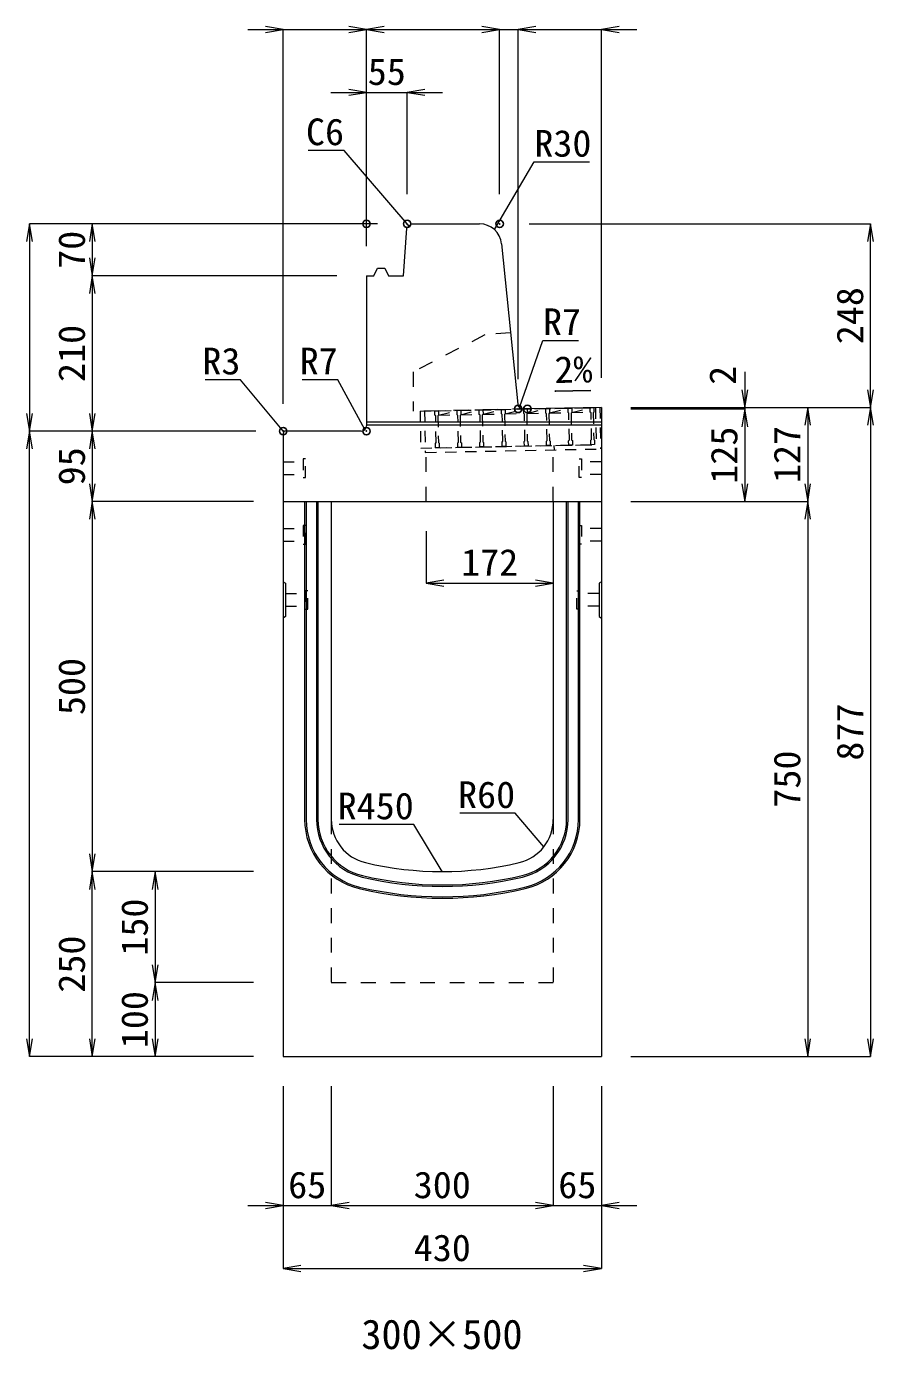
# Model space of a CAD drawing. Units: millimetres at full size; some dimension numbers follow another scale. Extents: x -18734 to 51600, y -18820 to 17820.
# Drawn here: x -14996 to -13852, y 7151 to 8938 of the extents above; entities that cross this region are included whole.
import ezdxf
from ezdxf.enums import TextEntityAlignment as Align

# ---------------------------------------------------------------- set-up
doc = ezdxf.new("R2010")
doc.units = ezdxf.units.MM
doc.header["$LTSCALE"] = 20
doc.header["$PDMODE"] = 32
doc.header["$PDSIZE"] = 10
doc.linetypes.add('USER1', pattern=[2, 1, -1])
doc.linetypes.add('USER2', pattern=[1.35, 0.75, -0.6])
for name, color, linetype, lineweight in [('インサート', 3, 'USER2', 9), ('グレーチング', 7, 'USER2', 5), ('受枠', 3, 'USER2', 9), ('寸法線', 7, 'Continuous', 13), ('引出線', 4, 'Continuous', 13), ('本体', 2, 'Continuous', 13), ('目地', 132, 'Continuous', 5)]:
    doc.layers.add(name, color=color, linetype=linetype, lineweight=lineweight)
doc.layers.add('作業エリア', color=11, linetype='Continuous')
doc.layers.add('文字', color=7, linetype='Continuous')
doc.styles.add('ＭＳ 明朝', font='')
doc.styles.get('ＭＳ 明朝').set_extended_font_data('MS Mincho')

# ---------------------------------------------------------------- blocks, each defined once
blk = doc.blocks.new('open_arrow')
at = {"color": 0, "linetype": 'Continuous', "lineweight": -2}
blk.add_lwpolyline([(7.5, 1.25), (0, 0), (7.5, -1.25)], dxfattribs=at)

msp = doc.modelspace()

# ---------------------------------------------------------------- linework, layer by layer
at = {"layer": 'インサート'}
for p, q in [((-14649.44, 8350.08), (-14622.44, 8350.08)), ((-14649.44, 8350.08), (-14649.44, 8333.08)), ((-14619.44, 8354.08), (-14622.44, 8354.08)), ((-14622.44, 8354.08), (-14622.44, 8329.08)), ((-14619.44, 8329.08), (-14619.44, 8354.08)), ((-14249.44, 8354.08), (-14246.44, 8354.08)), ((-14249.44, 8329.08), (-14249.44, 8354.08)), ((-14246.44, 8354.08), (-14246.44, 8329.08)), ((-14219.44, 8350.08), (-14246.44, 8350.08)), ((-14219.44, 8350.08), (-14219.44, 8333.08)), ((-14649.44, 8333.08), (-14622.44, 8333.08)), ((-14622.44, 8329.08), (-14619.44, 8329.08)), ((-14246.44, 8329.08), (-14249.44, 8329.08)), ((-14219.44, 8333.08), (-14246.44, 8333.08)), ((-14649.44, 8260.08), (-14622.44, 8260.08)), ((-14649.44, 8260.08), (-14649.44, 8243.08)), ((-14619.44, 8264.08), (-14622.44, 8264.08)), ((-14622.44, 8264.08), (-14622.44, 8239.08)), ((-14619.44, 8239.08), (-14619.44, 8264.08)), ((-14249.44, 8264.08), (-14246.44, 8264.08)), ((-14249.44, 8239.08), (-14249.44, 8264.08)), ((-14246.44, 8264.08), (-14246.44, 8239.08)), ((-14219.44, 8260.08), (-14246.44, 8260.08)), ((-14219.44, 8260.08), (-14219.44, 8243.08)), ((-14649.44, 8243.08), (-14622.44, 8243.08)), ((-14219.44, 8243.08), (-14246.44, 8243.08)), ((-14622.44, 8239.08), (-14619.44, 8239.08)), ((-14246.44, 8239.08), (-14249.44, 8239.08)), ((-14646.24, 8172.08), (-14619.24, 8172.08)), ((-14646.24, 8172.08), (-14646.24, 8155.08)), ((-14616.24, 8176.08), (-14619.24, 8176.08)), ((-14619.24, 8176.08), (-14619.24, 8151.08)), ((-14616.24, 8151.08), (-14616.24, 8176.08)), ((-14252.64, 8176.08), (-14249.64, 8176.08)), ((-14252.64, 8151.08), (-14252.64, 8176.08)), ((-14249.64, 8176.08), (-14249.64, 8151.08)), ((-14222.64, 8172.08), (-14249.64, 8172.08)), ((-14222.64, 8172.08), (-14222.64, 8155.08)), ((-14646.24, 8155.08), (-14619.24, 8155.08)), ((-14619.24, 8151.08), (-14616.24, 8151.08)), ((-14249.64, 8151.08), (-14252.64, 8151.08)), ((-14222.64, 8155.08), (-14249.64, 8155.08))]:
    msp.add_line(p, q, dxfattribs=at)
at = {"layer": 'グレーチング'}
for p, q in [((-14444.51, 8419.07), (-14229.56, 8423.37)), ((-14439.39, 8413.18), (-14414.52, 8419.67)), ((-14409.4, 8413.78), (-14384.53, 8420.27)), ((-14379.41, 8414.37), (-14354.53, 8420.87)), ((-14349.41, 8414.97), (-14324.54, 8421.47)), ((-14319.42, 8415.57), (-14294.54, 8422.07)), ((-14289.42, 8416.17), (-14264.55, 8422.67)), ((-14259.43, 8416.77), (-14234.56, 8423.27)), ((-14439.39, 8413.18), (-14414.4, 8413.68)), ((-14409.4, 8413.78), (-14384.41, 8414.27)), ((-14379.41, 8414.37), (-14354.41, 8414.87)), ((-14349.41, 8414.97), (-14324.42, 8415.47)), ((-14319.42, 8415.57), (-14294.42, 8416.07)), ((-14289.42, 8416.17), (-14264.43, 8416.67)), ((-14259.43, 8416.77), (-14234.44, 8417.27)), ((-14443.51, 8369.08), (-14228.56, 8373.38))]:
    msp.add_line(p, q, dxfattribs=at)
for points in [[(-14444.51, 8419.07), (-14439.51, 8419.17), (-14439.39, 8413.18), (-14440.37, 8412.16), (-14439.65, 8376.16), (-14438.64, 8375.18), (-14438.52, 8369.18), (-14443.51, 8369.08), (-14443.63, 8375.08), (-14442.65, 8376.1), (-14443.37, 8412.1), (-14444.39, 8413.08)], [(-14414.52, 8419.67), (-14409.52, 8419.77), (-14409.4, 8413.78), (-14410.38, 8412.76), (-14409.66, 8376.76), (-14408.64, 8375.78), (-14408.52, 8369.78), (-14413.52, 8369.68), (-14413.64, 8375.68), (-14412.66, 8376.7), (-14413.38, 8412.7), (-14414.4, 8413.68)], [(-14384.53, 8420.27), (-14379.53, 8420.37), (-14379.41, 8414.37), (-14380.39, 8413.36), (-14379.67, 8377.36), (-14378.65, 8376.38), (-14378.53, 8370.38), (-14383.53, 8370.28), (-14383.65, 8376.28), (-14382.67, 8377.3), (-14383.39, 8413.3), (-14384.41, 8414.27)], [(-14354.53, 8420.87), (-14349.53, 8420.97), (-14349.41, 8414.97), (-14350.39, 8413.95), (-14349.67, 8377.96), (-14348.65, 8376.98), (-14348.53, 8370.98), (-14353.53, 8370.88), (-14353.65, 8376.88), (-14352.67, 8377.9), (-14353.39, 8413.9), (-14354.41, 8414.87)], [(-14324.54, 8421.47), (-14319.54, 8421.57), (-14319.42, 8415.57), (-14320.4, 8414.55), (-14319.68, 8378.56), (-14318.66, 8377.58), (-14318.54, 8371.58), (-14323.54, 8371.48), (-14323.66, 8377.48), (-14322.68, 8378.5), (-14323.4, 8414.49), (-14324.42, 8415.47)], [(-14294.54, 8422.07), (-14289.54, 8422.17), (-14289.42, 8416.17), (-14290.4, 8415.15), (-14289.68, 8379.16), (-14288.67, 8378.18), (-14288.55, 8372.18), (-14293.54, 8372.08), (-14293.66, 8378.08), (-14292.68, 8379.1), (-14293.4, 8415.09), (-14294.42, 8416.07)], [(-14264.55, 8422.67), (-14259.55, 8422.77), (-14259.43, 8416.77), (-14260.41, 8415.75), (-14259.69, 8379.76), (-14258.67, 8378.78), (-14258.55, 8372.78), (-14263.55, 8372.68), (-14263.67, 8378.68), (-14262.69, 8379.7), (-14263.41, 8415.69), (-14264.43, 8416.67)], [(-14234.56, 8423.27), (-14229.56, 8423.37), (-14229.44, 8417.37), (-14230.42, 8416.35), (-14229.7, 8380.36), (-14228.68, 8379.38), (-14228.56, 8373.38), (-14233.56, 8373.28), (-14233.68, 8379.28), (-14232.7, 8380.3), (-14233.42, 8416.29), (-14234.44, 8417.27)]]:
    msp.add_lwpolyline(points, close=True, dxfattribs=at)
at = {"layer": '作業エリア'}
for p in [(-14536.94, 8671.58), (-14481.94, 8671.58), (-14356.94, 8671.58), (-14331.94, 8421.58), (-14319.44, 8421.58), (-14649.44, 8391.58), (-14536.94, 8391.58)]:
    msp.add_point(p, dxfattribs=at)
at = {"layer": '受枠'}
for p, q in [((-14464.51, 8418.67), (-14221.56, 8423.53)), ((-14464.51, 8418.67), (-14463.51, 8368.68)), ((-14458.51, 8418.79), (-14457.39, 8362.81)), ((-14227.56, 8423.41), (-14226.56, 8373.42)), ((-14221.56, 8423.53), (-14220.44, 8367.54)), ((-14463.51, 8368.68), (-14226.56, 8373.42)), ((-14457.39, 8362.81), (-14220.44, 8367.54)), ((-14283.55, 8372.28), (-14283.43, 8366.28))]:
    msp.add_line(p, q, dxfattribs=at)
at = {"layer": '寸法線'}
for p, q in [((-14697.44, 8934.27), (-14536.94, 8934.27)), ((-14649.44, 8428.58), (-14649.44, 8934.27)), ((-14536.94, 8934.27), (-14356.94, 8934.27)), ((-14536.94, 8641.58), (-14536.94, 8934.27)), ((-14536.94, 8641.58), (-14536.94, 8934.27)), ((-14404.94, 8934.27), (-14283.94, 8934.27)), ((-14356.94, 8711.58), (-14356.94, 8934.27)), ((-14356.94, 8711.58), (-14356.94, 8934.27)), ((-14331.94, 8461.58), (-14331.94, 8934.27)), ((-14331.94, 8934.27), (-14171.44, 8934.27)), ((-14331.94, 8461.58), (-14331.94, 8934.27)), ((-14219.44, 8463.58), (-14219.44, 8934.27)), ((-14584.94, 8849.27), (-14433.94, 8849.27)), ((-14536.94, 8641.58), (-14536.94, 8849.27)), ((-14481.94, 8711.58), (-14481.94, 8849.27)), ((-14992.38, 8671.58), (-14992.38, 8391.58)), ((-14521.94, 8671.58), (-14992.38, 8671.58)), ((-14907.38, 8671.58), (-14907.38, 8601.58)), ((-14521.94, 8671.58), (-14907.38, 8671.58)), ((-14316.94, 8671.58), (-13855.66, 8671.58)), ((-13855.66, 8423.58), (-13855.66, 8671.58)), ((-14576.94, 8601.58), (-14907.38, 8601.58)), ((-14907.38, 8601.58), (-14907.38, 8391.58)), ((-14576.94, 8601.58), (-14907.38, 8601.58)), ((-14025.66, 8471.58), (-14025.66, 8373.58)), ((-14179.44, 8423.58), (-14025.66, 8423.58)), ((-14179.44, 8423.58), (-13940.66, 8423.58)), ((-14179.44, 8423.58), (-13855.66, 8423.58)), ((-14179.44, 8423.58), (-13855.66, 8423.58)), ((-14179.44, 8421.58), (-14025.66, 8421.58)), ((-14179.44, 8421.58), (-14025.66, 8421.58)), ((-14025.66, 8421.58), (-14025.66, 8296.58)), ((-13940.66, 8423.58), (-13940.66, 8296.58)), ((-13855.66, 8423.58), (-13855.66, 7546.58)), ((-14686.44, 8391.58), (-14992.38, 8391.58)), ((-14992.38, 7546.58), (-14992.38, 8391.58)), ((-14686.44, 8391.58), (-14992.38, 8391.58)), ((-14907.38, 8391.58), (-14907.38, 8296.58)), ((-14686.44, 8391.58), (-14907.38, 8391.58)), ((-14689.44, 8391.58), (-14907.38, 8391.58)), ((-14689.44, 8296.58), (-14907.38, 8296.58)), ((-14907.38, 8296.58), (-14907.38, 7796.58)), ((-14689.44, 8296.58), (-14907.38, 8296.58)), ((-14179.44, 8296.58), (-14025.66, 8296.58)), ((-14179.44, 8296.58), (-13940.66, 8296.58)), ((-14179.44, 8296.58), (-13940.66, 8296.58)), ((-13940.66, 8296.58), (-13940.66, 7546.58)), ((-14456.44, 8256.58), (-14456.44, 8186.35)), ((-14456.44, 8186.35), (-14284.44, 8186.35)), ((-14689.44, 7796.58), (-14907.38, 7796.58)), ((-14907.38, 7546.58), (-14907.38, 7796.58)), ((-14689.44, 7796.58), (-14907.38, 7796.58)), ((-14822.38, 7796.58), (-14822.38, 7646.58)), ((-14689.44, 7796.58), (-14822.38, 7796.58)), ((-14689.44, 7646.58), (-14822.38, 7646.58)), ((-14822.38, 7646.58), (-14822.38, 7546.58)), ((-14689.44, 7646.58), (-14822.38, 7646.58)), ((-14689.44, 7546.58), (-14992.38, 7546.58)), ((-14689.44, 7546.58), (-14907.38, 7546.58)), ((-14689.44, 7546.58), (-14822.38, 7546.58)), ((-14179.44, 7546.58), (-13940.66, 7546.58)), ((-14179.44, 7546.58), (-13855.66, 7546.58)), ((-14649.44, 7506.58), (-14649.44, 7345.42)), ((-14649.44, 7506.58), (-14649.44, 7260.42)), ((-14584.44, 7506.58), (-14584.44, 7345.42)), ((-14584.44, 7506.58), (-14584.44, 7345.42)), ((-14284.44, 7506.58), (-14284.44, 7345.42)), ((-14284.44, 7506.58), (-14284.44, 7345.42)), ((-14219.44, 7506.58), (-14219.44, 7345.42)), ((-14219.44, 7506.58), (-14219.44, 7260.42)), ((-14697.44, 7345.42), (-14536.44, 7345.42)), ((-14584.44, 7345.42), (-14284.44, 7345.42)), ((-14332.44, 7345.42), (-14171.44, 7345.42)), ((-14649.44, 7260.42), (-14219.44, 7260.42))]:
    msp.add_line(p, q, dxfattribs=at)
at = {"layer": '引出線'}
for points in [[(-14479.15, 8668.58), (-14567.17, 8770.75), (-14615.52, 8770.75)], [(-14363.96, 8663.82), (-14310.11, 8755.21), (-14235.44, 8755.21)], [(-14330.3, 8423.39), (-14298.36, 8514.16), (-14250.43, 8514.16)], [(-14648.56, 8390.7), (-14707.28, 8461.06), (-14755.01, 8461.06)], [(-14538.99, 8393.63), (-14575.69, 8461.06), (-14623.62, 8461.06)], [(-14282.32, 8445.7), (-14233.61, 8446.67), (-14282.35, 8445.7)], [(-14297.37, 7829.89), (-14335.96, 7875.29), (-14410.63, 7875.29)], [(-14434.44, 7796.58), (-14472.95, 7860.12), (-14573.96, 7860.12)]]:
    msp.add_lwpolyline(points, dxfattribs=at)
at = {"layer": '本体'}
for p, q in [((-14482.37, 8665.59), (-14475.94, 8671.58)), ((-14475.94, 8671.58), (-14384.09, 8671.58)), ((-14486.94, 8601.58), (-14482.37, 8665.59)), ((-14354.24, 8644.56), (-14332.57, 8427.88)), ((-14536.94, 8601.58), (-14536.94, 8398.58)), ((-14536.94, 8601.58), (-14526.94, 8601.58)), ((-14526.94, 8601.58), (-14521.94, 8611.58)), ((-14521.94, 8611.58), (-14511.94, 8611.58)), ((-14511.94, 8611.58), (-14506.94, 8601.58)), ((-14506.94, 8601.58), (-14486.94, 8601.58)), ((-14319.44, 8421.58), (-14325.6, 8421.58)), ((-14219.44, 8423.58), (-14319.44, 8421.58)), ((-14219.44, 8423.58), (-14219.44, 8296.58)), ((-14649.44, 8388.58), (-14649.44, 8296.58)), ((-14543.94, 8391.58), (-14646.44, 8391.58)), ((-14649.44, 8296.58), (-14649.44, 7546.58)), ((-14649.44, 8296.58), (-14584.44, 8296.58)), ((-14649.44, 8296.58), (-14219.44, 8296.58)), ((-14584.44, 8296.58), (-14584.44, 7867.1)), ((-14284.44, 8296.58), (-14219.44, 8296.58)), ((-14284.44, 8296.58), (-14284.44, 7867.1)), ((-14219.44, 8296.58), (-14219.44, 7546.58)), ((-14649.44, 7546.58), (-14219.44, 7546.58))]:
    msp.add_line(p, q, dxfattribs=at)
at = {"layer": '本体', "linetype": 'USER1'}
for p, q in [((-14376.94, 8521.58), (-14473.94, 8471.58)), ((-14342.24, 8524.58), (-14376.94, 8521.58)), ((-14473.94, 8471.58), (-14473.94, 8418.49)), ((-14319.44, 8421.58), (-14473.94, 8418.49)), ((-14456.44, 8296.58), (-14456.44, 8368.83)), ((-14284.44, 8296.58), (-14284.44, 8372.27))]:
    msp.add_line(p, q, dxfattribs=at)
at = {"layer": '本体', "lineweight": 9}
for p, q in [((-14649.44, 8188.08), (-14646.24, 8186.08)), ((-14646.24, 8186.08), (-14646.24, 8141.08)), ((-14219.44, 8188.08), (-14222.64, 8186.08)), ((-14222.64, 8186.08), (-14222.64, 8141.08)), ((-14646.24, 8141.08), (-14649.44, 8139.08)), ((-14222.64, 8141.08), (-14219.44, 8139.08))]:
    msp.add_line(p, q, dxfattribs=at)
at = {"layer": '本体', "linetype": 'USER1', "lineweight": 15}
for p, q in [((-14584.44, 7867.1), (-14584.44, 7646.58)), ((-14284.44, 7867.1), (-14284.44, 7646.58)), ((-14584.44, 7646.58), (-14284.44, 7646.58))]:
    msp.add_line(p, q, dxfattribs=at)
at = {"layer": '本体'}
for centre, radius, start, end in [((-14384.09, 8641.58), 30, 5.71059, 90), ((-14325.6, 8428.58), 7, 185.71059, 270), ((-14646.44, 8388.58), 3, 90, 180), ((-14543.94, 8398.58), 7, 270, 0), ((-14524.44, 7867.1), 60, 180, 256.65764), ((-14344.44, 7867.1), 60, 283.34236, 0), ((-14434.44, 8246.58), 450, 256.65764, 283.34236)]:
    msp.add_arc(centre, radius, start, end, dxfattribs=at)
at = {"layer": '目地'}
for p, q in [((-14219.44, 8403.58), (-14536.94, 8403.58)), ((-14219.44, 8399.58), (-14536.94, 8399.58)), ((-14620.44, 8296.58), (-14620.44, 7867.1)), ((-14618.44, 8296.58), (-14618.44, 7867.1)), ((-14604.44, 8296.58), (-14604.44, 7867.1)), ((-14602.44, 8296.58), (-14602.44, 7867.1)), ((-14266.44, 7867.1), (-14266.44, 8296.58)), ((-14264.44, 7867.1), (-14264.44, 8296.58)), ((-14250.44, 7867.1), (-14250.44, 8296.58)), ((-14248.44, 7867.1), (-14248.44, 8296.58))]:
    msp.add_line(p, q, dxfattribs=at)
for centre, radius, start, end in [((-14524.44, 7867.1), 96, 180, 256.65764), ((-14524.44, 7867.1), 94, 180, 256.65764), ((-14524.44, 7867.1), 80, 180, 256.65764), ((-14524.44, 7867.1), 78, 180, 256.65764), ((-14344.44, 7867.1), 78, 283.34236, 0), ((-14344.44, 7867.1), 80, 283.34236, 0), ((-14344.44, 7867.1), 94, 283.34236, 0), ((-14344.44, 7867.1), 96, 283.34236, 0), ((-14434.44, 8246.58), 484, 256.65764, 283.34236), ((-14434.44, 8246.58), 470, 256.65764, 283.34236), ((-14434.44, 8246.58), 468, 256.65764, 283.34236), ((-14434.44, 8246.58), 486, 256.65764, 283.34236)]:
    msp.add_arc(centre, radius, start, end, dxfattribs=at)

# ---------------------------------------------------------------- block references
at = {"layer": '寸法線', "xscale": 3.2, "yscale": 3.2}
for p, rotation in [((-14649.44, 8934.27), 180), ((-14536.94, 8934.27), 180), ((-14356.94, 8934.27), 180), ((-14356.94, 8934.27), 180), ((-14536.94, 8849.27), 180), ((-14992.38, 8671.58), 270), ((-14907.38, 8671.58), 270), ((-13855.66, 8671.58), 270), ((-14907.38, 8601.58), 90), ((-14907.38, 8601.58), 270), ((-14025.66, 8423.58), 90), ((-13855.66, 8423.58), 90), ((-14025.66, 8421.58), 270), ((-14025.66, 8421.58), 270), ((-13940.66, 8423.58), 270), ((-13855.66, 8423.58), 270), ((-14992.38, 8391.58), 90), ((-14907.38, 8391.58), 90), ((-14992.38, 8391.58), 270), ((-14907.38, 8391.58), 270), ((-14907.38, 8296.58), 90), ((-14025.66, 8296.58), 90), ((-13940.66, 8296.58), 90), ((-14907.38, 8296.58), 270), ((-13940.66, 8296.58), 270), ((-14284.44, 8186.35), 180), ((-14907.38, 7796.58), 90), ((-14907.38, 7796.58), 270), ((-14822.38, 7796.58), 270), ((-14822.38, 7646.58), 90), ((-14822.38, 7646.58), 270), ((-14992.38, 7546.58), 90), ((-14907.38, 7546.58), 90), ((-14822.38, 7546.58), 90), ((-13940.66, 7546.58), 90), ((-13855.66, 7546.58), 90), ((-14649.44, 7345.42), 180), ((-14284.44, 7345.42), 180), ((-14284.44, 7345.42), 180), ((-14219.44, 7260.42), 180)]:
    msp.add_blockref('open_arrow', p, dxfattribs=dict(at, rotation=rotation))
for p in [(-14536.94, 8934.27), (-14331.94, 8934.27), (-14331.94, 8934.27), (-14219.44, 8934.27), (-14481.94, 8849.27), (-14456.44, 8186.35), (-14584.44, 7345.42), (-14584.44, 7345.42), (-14219.44, 7345.42), (-14649.44, 7260.42)]:
    msp.add_blockref('open_arrow', p, dxfattribs=at)
at = {"layer": '引出線'}
for p, xscale, yscale, rotation in [((-14479.15, 8668.58), 0.16, 0.16, 130.7), ((-14363.96, 8663.82), 0.16, 0.16, 59.5), ((-14282.32, 8445.7), 0.16, 0.16, 1.1), ((-14330.3, 8423.39), 0.16, 0.16, 70.6), ((-14648.56, 8390.7), 0.16, 0.16, 129.8), ((-14538.99, 8393.63), 0.16, 0.16, 118.6), ((-14297.37, 7829.89), 0.133, 0.133, 130.4), ((-14434.44, 7796.58), 0.133, 0.133, 121.2)]:
    msp.add_blockref('open_arrow', p, dxfattribs=dict(at, xscale=xscale, yscale=yscale, rotation=rotation))

# ---------------------------------------------------------------- texts
at = {"layer": '寸法線', "style": 'ＭＳ 明朝', "width": 1.05}
for s, p in [('55', (-14509.44, 8877.27)), ('172', (-14370.44, 8214.35)), ('65', (-14616.94, 7373.42)), ('300', (-14434.44, 7373.42)), ('65', (-14251.94, 7373.42)), ('430', (-14434.44, 7288.42))]:
    msp.add_text(s, height=36.03, dxfattribs=at).set_placement(p, align=Align.MIDDLE_CENTER)
for s, p in [('70', (-14935.38, 8636.58)), ('248', (-13883.66, 8547.58)), ('210', (-14935.38, 8496.58)), ('2', (-14055.66, 8466.91)), ('125', (-14053.66, 8359.08)), ('127', (-13968.66, 8360.08)), ('95', (-14935.38, 8344.08)), ('500', (-14935.38, 8046.58)), ('877', (-13883.66, 7985.08)), ('750', (-13968.66, 7921.58)), ('150', (-14850.38, 7721.58)), ('250', (-14935.38, 7671.58)), ('100', (-14850.38, 7596.58))]:
    msp.add_text(s, height=36.03, rotation=90, dxfattribs=at).set_placement(p, align=Align.MIDDLE_CENTER)
at = {"layer": '引出線', "style": 'ＭＳ 明朝', "width": 1.05}
for s, p in [('C6', (-14567.17, 8813.95)), ('R3', (-14707.28, 8504.26)), ('R7', (-14575.69, 8504.26)), ('R60', (-14335.96, 7918.49)), ('R450', (-14472.95, 7903.32))]:
    msp.add_text(s, height=36.03, dxfattribs=at).set_placement(p, align=Align.TOP_RIGHT)
for s, p in [('R30', (-14310.11, 8798.41)), ('R7', (-14298.36, 8557.36))]:
    msp.add_text(s, height=36.03, dxfattribs=at).set_placement(p, align=Align.TOP_LEFT)
msp.add_text('2%', height=36.03, rotation=1.146, dxfattribs=at).set_placement((-14283.29, 8492.59), align=Align.TOP_LEFT)
at = {"layer": '文字', "style": 'ＭＳ 明朝'}
msp.add_text('300×500', height=40.03, dxfattribs=at).set_placement((-14434.92, 7171.6), align=Align.MIDDLE_CENTER)

doc.saveas('drawing.dxf')
